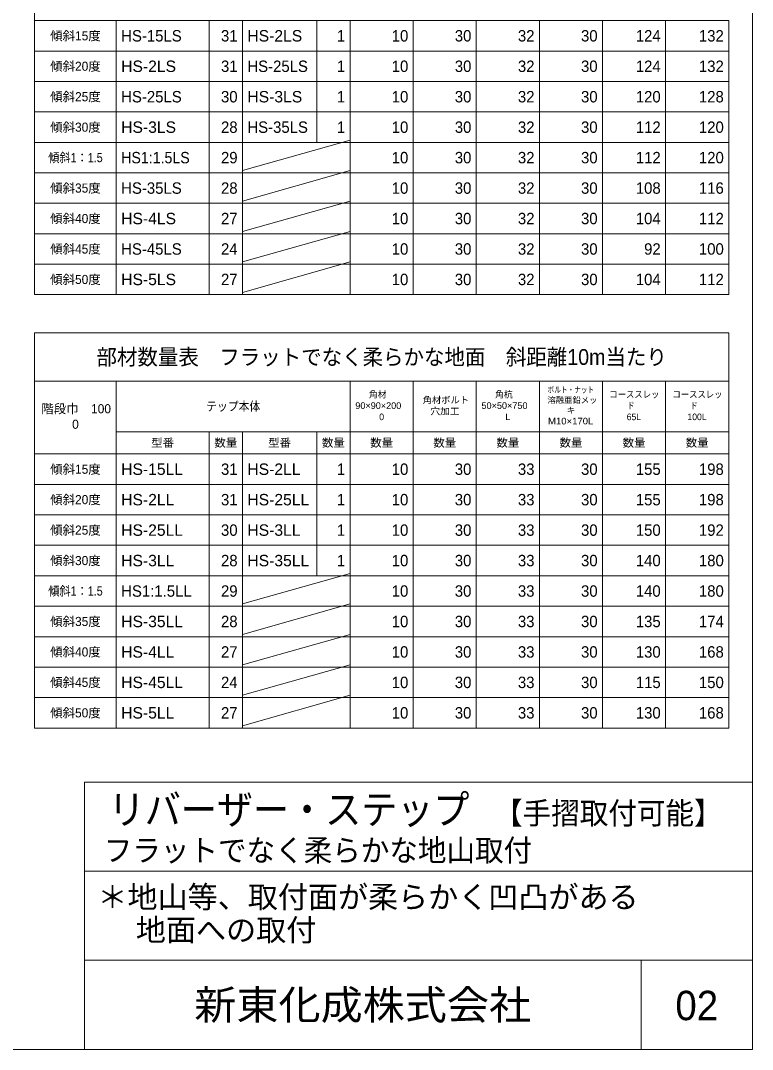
# Model space of a CAD drawing. Units: millimetres at full size, sheet at 1:20; details may follow other scales. Extents: x 200 to 8200, y 200 to 5740.
# Drawn here: x 6228 to 8200, y 200 to 2970 of the extents above; entities that cross this region are included whole.
import ezdxf
from ezdxf.enums import TextEntityAlignment as Align

# ---------------------------------------------------------------- set-up
doc = ezdxf.new("R2010")
doc.units = ezdxf.units.MM
doc.header["$LTSCALE"] = 20
doc.layers.add('図面枠-A3', color=7, linetype='Continuous', lineweight=13)
doc.layers.add('表', color=7, linetype='Continuous', lineweight=15)
doc.layers.add('文字', color=7, linetype='Continuous')
doc.styles.add('ＭＳ Ｐゴシック', font='')
doc.styles.get('ＭＳ Ｐゴシック').set_extended_font_data('MS PGothic')

msp = doc.modelspace()

# ---------------------------------------------------------------- linework, layer by layer
at = {"layer": '図面枠-A3'}
for p, q in [((6400, 920), (6400, 200)), ((6400, 920), (8200, 920)), ((6400, 680), (8200, 680)), ((6400, 440), (8200, 440)), ((7900, 200), (7900, 440))]:
    msp.add_line(p, q, dxfattribs=at)
msp.add_lwpolyline([(200, 200), (8200, 200), (8200, 5740), (200, 5740)], close=True, dxfattribs=at)
at = {"layer": '表'}
for p, q in [((6266.07, 3166.36), (6266.07, 2232.23)), ((6266.07, 2970.21), (8136.07, 2970.21)), ((6486.07, 2970.21), (6486.07, 2232.23)), ((6736.07, 2970.21), (6736.07, 2232.23)), ((6826.07, 2970.21), (6826.07, 2232.23)), ((7026.07, 2970.21), (7026.07, 2642.23)), ((7116.07, 2970.21), (7116.07, 2642.23)), ((7286.07, 2970.21), (7286.07, 2232.23)), ((7456.07, 2970.21), (7456.07, 2232.23)), ((7626.07, 2970.21), (7626.07, 2232.23)), ((7796.07, 2970.21), (7796.07, 2232.23)), ((7966.07, 2970.21), (7966.07, 2232.23)), ((8136.07, 2970.23), (8136.07, 2232.23)), ((6266.07, 2888.23), (8136.07, 2888.23)), ((6266.07, 2806.23), (8136.07, 2806.23)), ((6266.07, 2724.23), (8136.07, 2724.23)), ((6266.07, 2642.23), (8136.07, 2642.23)), ((7116.07, 2642.23), (7116.07, 2560.23)), ((6266.07, 2560.23), (8136.07, 2560.23)), ((7116.07, 2560.23), (7116.07, 2232.23)), ((6266.07, 2478.23), (8136.07, 2478.23)), ((6266.07, 2396.23), (8136.07, 2396.23)), ((6266.07, 2314.23), (8136.07, 2314.23)), ((6266.07, 2232.23), (8136.07, 2232.23)), ((6266.07, 2129.42), (8136.07, 2129.42)), ((6266.07, 2129.42), (6266.07, 1999.42)), ((8136.07, 2129.42), (8136.07, 1999.42)), ((6266.07, 1999.42), (8136.07, 1999.42)), ((6266.07, 1999.42), (6266.07, 1065.29)), ((6486.07, 1999.42), (6486.07, 1803.31)), ((7116.07, 1999.42), (7116.07, 1803.31)), ((7286.07, 1999.42), (7286.07, 1803.31)), ((7456.07, 1999.42), (7456.07, 1803.31)), ((7626.07, 1999.42), (7626.07, 1803.31)), ((7796.07, 1999.42), (7796.07, 1803.31)), ((7966.07, 1999.42), (7966.07, 1803.31)), ((8136.07, 1999.42), (8136.07, 1803.29)), ((6486.07, 1863.29), (8136.07, 1863.29)), ((6736.07, 1863.29), (6736.07, 1803.31)), ((6826.07, 1863.29), (6826.07, 1803.31)), ((7026.07, 1863.29), (7026.07, 1803.31)), ((6266.07, 1803.31), (8136.07, 1803.31)), ((6266.07, 1803.27), (8136.07, 1803.27)), ((6486.07, 1803.27), (6486.07, 1065.29)), ((6736.07, 1803.27), (6736.07, 1065.29)), ((6826.07, 1803.27), (6826.07, 1065.29)), ((7026.07, 1803.27), (7026.07, 1475.29)), ((7116.07, 1803.27), (7116.07, 1065.29)), ((7286.07, 1803.27), (7286.07, 1065.29)), ((7456.07, 1803.27), (7456.07, 1065.29)), ((7626.07, 1803.27), (7626.07, 1065.29)), ((7796.07, 1803.27), (7796.07, 1065.29)), ((7966.07, 1803.27), (7966.07, 1065.29)), ((8136.07, 1803.29), (8136.07, 1065.29)), ((6266.07, 1721.29), (8136.07, 1721.29)), ((6266.07, 1639.29), (8136.07, 1639.29)), ((6266.07, 1557.29), (8136.07, 1557.29)), ((6266.07, 1475.29), (8136.07, 1475.29)), ((6266.07, 1393.29), (8136.07, 1393.29)), ((6266.07, 1311.29), (8136.07, 1311.29)), ((6266.07, 1229.29), (8136.07, 1229.29)), ((6266.07, 1147.29), (8136.07, 1147.29)), ((6266.07, 1065.29), (8136.07, 1065.29))]:
    msp.add_line(p, q, dxfattribs=at)
at = {"layer": '表', "lineweight": 9}
for p, q in [((6826.07, 2566.36), (7116.07, 2648.36)), ((6826.07, 2484.36), (7116.07, 2566.36)), ((6826.07, 2402.36), (7116.07, 2484.36)), ((6826.07, 2320.36), (7116.07, 2402.36)), ((6826.07, 2238.36), (7116.07, 2320.36)), ((6826.07, 1399.41), (7116.07, 1481.41)), ((6826.07, 1317.41), (7116.07, 1399.41)), ((6826.07, 1235.41), (7116.07, 1317.41)), ((6826.07, 1153.41), (7116.07, 1235.41)), ((6826.07, 1071.41), (7116.07, 1153.41))]:
    msp.add_line(p, q, dxfattribs=at)

# ---------------------------------------------------------------- texts
at = {"layer": '図面枠-A3', "style": 'ＭＳ Ｐゴシック', "width": 1.05}
msp.add_text('新東化成株式会社', height=79.18, dxfattribs=at).set_placement((7150, 320), align=Align.MIDDLE_CENTER)
at = {"layer": '図面枠-A3', "style": 'ＭＳ Ｐゴシック'}
msp.add_text('02', height=79.18, dxfattribs=at).set_placement((8050, 318.3), align=Align.MIDDLE_CENTER)
at = {"layer": '文字', "style": 'ＭＳ Ｐゴシック'}
for s, height, width, p in [('リバーザー・ステップ\u3000 ', 79.18, 0.9, (7013.09, 846.14)), ('フラットでなく柔らかな地山取付', 59.38, 0.95, (7029.4, 736.14))]:
    msp.add_text(s, height=height, dxfattribs=dict(at, width=width)).set_placement(p, align=Align.MIDDLE_CENTER)
at = {"layer": '文字', "style": 'ＭＳ Ｐゴシック', "width": 0.95}
msp.add_text('【手摺取付可能】', height=59.38, dxfattribs=at).set_placement((8119.4, 836.14), align=Align.MIDDLE_RIGHT)
at = {"layer": '文字', "style": 'ＭＳ Ｐゴシック'}
for s, p in [('＊地山等、取付面が柔らかく凹凸がある', (6435.37, 562.89)), ('\u3000地面への取付', (6457.87, 474.03))]:
    msp.add_text(s, height=59.38, dxfattribs=at).set_placement(p, align=Align.BOTTOM_LEFT)
at = {"layer": '表', "style": 'ＭＳ Ｐゴシック'}
for s, p in [('傾斜15度', (6376.07, 2929.23)), ('傾斜20度', (6376.07, 2847.23)), ('傾斜25度', (6376.07, 2765.23)), ('傾斜30度', (6376.07, 2683.23)), ('傾斜35度', (6376.07, 2519.23)), ('傾斜40度', (6376.07, 2437.23)), ('傾斜45度', (6376.07, 2355.23)), ('傾斜50度', (6376.07, 2273.23)), ('傾斜15度', (6376.07, 1762.29)), ('傾斜20度', (6376.07, 1680.29)), ('傾斜25度', (6376.07, 1598.29)), ('傾斜30度', (6376.07, 1516.29)), ('傾斜35度', (6376.07, 1352.29)), ('傾斜40度', (6376.07, 1270.29)), ('傾斜45度', (6376.07, 1188.29)), ('傾斜50度', (6376.07, 1106.29))]:
    msp.add_text(s, height=24.58, dxfattribs=at).set_placement(p, align=Align.MIDDLE_CENTER)
for s, p in [('HS-15LS', (6499.27, 2929.23)), ('HS-25LS', (6839.27, 2847.23)), ('HS-25LS', (6499.27, 2765.23)), ('HS-35LS', (6839.27, 2683.23)), ('HS-35LS', (6499.27, 2519.23)), ('HS-45LS', (6499.27, 2355.23)), ('HS1:1.5LL', (6499.27, 1434.29))]:
    msp.add_text(s, height=30.73, dxfattribs=at).set_placement(p, align=Align.MIDDLE_LEFT)
for s, p in [('31', (6812.87, 2929.23)), ('1', (7102.87, 2929.23)), ('10', (7272.87, 2929.23)), ('30', (7442.87, 2929.23)), ('32', (7612.87, 2929.23)), ('30', (7782.87, 2929.23)), ('124', (7952.87, 2929.23)), ('132', (8122.87, 2929.23)), ('31', (6812.87, 2847.23)), ('1', (7102.87, 2847.23)), ('10', (7272.87, 2847.23)), ('30', (7442.87, 2847.23)), ('32', (7612.87, 2847.23)), ('30', (7782.87, 2847.23)), ('124', (7952.87, 2847.23)), ('132', (8122.87, 2847.23)), ('30', (6812.87, 2765.23)), ('1', (7102.87, 2765.23)), ('10', (7272.87, 2765.23)), ('30', (7442.87, 2765.23)), ('32', (7612.87, 2765.23)), ('30', (7782.87, 2765.23)), ('120', (7952.87, 2765.23)), ('128', (8122.87, 2765.23)), ('28', (6812.87, 2683.23)), ('1', (7102.87, 2683.23)), ('10', (7272.87, 2683.23)), ('30', (7442.87, 2683.23)), ('32', (7612.87, 2683.23)), ('30', (7782.87, 2683.23)), ('112', (7952.87, 2683.23)), ('120', (8122.87, 2683.23)), ('29', (6812.87, 2601.23)), ('10', (7272.87, 2601.23)), ('30', (7442.87, 2601.23)), ('32', (7612.87, 2601.23)), ('30', (7782.87, 2601.23)), ('112', (7952.87, 2601.23)), ('120', (8122.87, 2601.23)), ('28', (6812.87, 2519.23)), ('10', (7272.87, 2519.23)), ('30', (7442.87, 2519.23)), ('32', (7612.87, 2519.23)), ('30', (7782.87, 2519.23)), ('108', (7952.87, 2519.23)), ('116', (8122.87, 2519.23)), ('27', (6812.87, 2437.23)), ('10', (7272.87, 2437.23)), ('30', (7442.87, 2437.23)), ('32', (7612.87, 2437.23)), ('30', (7782.87, 2437.23)), ('104', (7952.87, 2437.23)), ('112', (8122.87, 2437.23)), ('24', (6812.87, 2355.23)), ('10', (7272.87, 2355.23)), ('30', (7442.87, 2355.23)), ('32', (7612.87, 2355.23)), ('30', (7782.87, 2355.23)), ('92', (7952.87, 2355.23)), ('100', (8122.87, 2355.23)), ('27', (6812.87, 2273.23)), ('10', (7272.87, 2273.23)), ('30', (7442.87, 2273.23)), ('32', (7612.87, 2273.23)), ('30', (7782.87, 2273.23)), ('104', (7952.87, 2273.23)), ('112', (8122.87, 2273.23)), ('31', (6812.87, 1762.29)), ('1', (7102.87, 1762.29)), ('10', (7272.87, 1762.29)), ('30', (7442.87, 1762.29)), ('33', (7612.87, 1762.29)), ('30', (7782.87, 1762.29)), ('155', (7952.87, 1762.29)), ('198', (8122.87, 1762.29)), ('31', (6812.87, 1680.29)), ('1', (7102.87, 1680.29)), ('10', (7272.87, 1680.29)), ('30', (7442.87, 1680.29)), ('33', (7612.87, 1680.29)), ('30', (7782.87, 1680.29)), ('155', (7952.87, 1680.29)), ('198', (8122.87, 1680.29)), ('30', (6812.87, 1598.29)), ('1', (7102.87, 1598.29)), ('10', (7272.87, 1598.29)), ('30', (7442.87, 1598.29)), ('33', (7612.87, 1598.29)), ('30', (7782.87, 1598.29)), ('150', (7952.87, 1598.29)), ('192', (8122.87, 1598.29)), ('28', (6812.87, 1516.29)), ('1', (7102.87, 1516.29)), ('10', (7272.87, 1516.29)), ('30', (7442.87, 1516.29)), ('33', (7612.87, 1516.29)), ('30', (7782.87, 1516.29)), ('140', (7952.87, 1516.29)), ('180', (8122.87, 1516.29)), ('29', (6812.87, 1434.29)), ('10', (7272.87, 1434.29)), ('30', (7442.87, 1434.29)), ('33', (7612.87, 1434.29)), ('30', (7782.87, 1434.29)), ('140', (7952.87, 1434.29)), ('180', (8122.87, 1434.29)), ('28', (6812.87, 1352.29)), ('10', (7272.87, 1352.29)), ('30', (7442.87, 1352.29)), ('33', (7612.87, 1352.29)), ('30', (7782.87, 1352.29)), ('135', (7952.87, 1352.29)), ('174', (8122.87, 1352.29)), ('27', (6812.87, 1270.29)), ('10', (7272.87, 1270.29)), ('30', (7442.87, 1270.29)), ('33', (7612.87, 1270.29)), ('30', (7782.87, 1270.29)), ('130', (7952.87, 1270.29)), ('168', (8122.87, 1270.29)), ('24', (6812.87, 1188.29)), ('10', (7272.87, 1188.29)), ('30', (7442.87, 1188.29)), ('33', (7612.87, 1188.29)), ('30', (7782.87, 1188.29)), ('115', (7952.87, 1188.29)), ('150', (8122.87, 1188.29)), ('27', (6812.87, 1106.29)), ('10', (7272.87, 1106.29)), ('30', (7442.87, 1106.29)), ('33', (7612.87, 1106.29)), ('30', (7782.87, 1106.29)), ('130', (7952.87, 1106.29)), ('168', (8122.87, 1106.29))]:
    msp.add_text(s, height=30.73, dxfattribs=at).set_placement(p, align=Align.MIDDLE_RIGHT)
for s, width, p in [('HS-2LS', 1.05, (6839.27, 2929.23)), ('HS-2LS', 1.05, (6499.27, 2847.23)), ('HS-3LS', 1.05, (6839.27, 2765.23)), ('HS-3LS', 1.05, (6499.27, 2683.23)), ('HS1:1.5LS', 0.95, (6499.27, 2601.23)), ('HS-4LS', 1.05, (6499.27, 2437.23)), ('HS-5LS', 1.05, (6499.27, 2273.23)), ('HS-15LL', 1.05, (6499.27, 1762.29)), ('HS-2LL', 1.05, (6839.27, 1762.29)), ('HS-2LL', 1.05, (6499.27, 1680.29)), ('HS-25LL', 1.05, (6839.27, 1680.29)), ('HS-25LL', 1.05, (6499.27, 1598.29)), ('HS-3LL', 1.05, (6839.27, 1598.29)), ('HS-3LL', 1.05, (6499.27, 1516.29)), ('HS-35LL', 1.05, (6839.27, 1516.29)), ('HS-35LL', 1.05, (6499.27, 1352.29)), ('HS-4LL', 1.05, (6499.27, 1270.29)), ('HS-45LL', 1.05, (6499.27, 1188.29)), ('HS-5LL', 1.05, (6499.27, 1106.29))]:
    msp.add_text(s, height=30.73, dxfattribs=dict(at, width=width)).set_placement(p, align=Align.MIDDLE_LEFT)
for s, height, width, p in [('傾斜1：1.5', 24.58, 0.9, (6376.07, 2601.23)), ('部材数量表\u3000フラットでなく柔らかな地面\u3000斜距離10m当たり', 42.56, 0.95, (7201.07, 2064.42)), ('テップ本体', 23.75, 0.9, (6801.07, 1931.36)), ('型番', 21.51, 1.05, (6611.07, 1833.29)), ('数量', 21.51, 1.05, (6781.07, 1833.29)), ('型番', 21.51, 1.05, (6926.07, 1833.29)), ('数量', 21.51, 1.05, (7071.07, 1833.29)), ('数量', 21.51, 1.05, (7201.07, 1833.29)), ('数量', 21.51, 1.05, (7371.07, 1833.29)), ('数量', 21.51, 1.05, (7541.07, 1833.29)), ('数量', 21.51, 1.05, (7711.07, 1833.29)), ('数量', 21.51, 1.05, (7881.07, 1833.29)), ('数量', 21.51, 1.05, (8051.07, 1833.29)), ('傾斜1：1.5', 24.58, 0.9, (6376.07, 1434.29))]:
    msp.add_text(s, height=height, dxfattribs=dict(at, width=width)).set_placement(p, align=Align.MIDDLE_CENTER)
for s, height, width, p in [('角材\u3000', 17.82, 0.95, (7166.66, 1949.45)), ('角杭\u3000', 17.82, 0.95, (7506.66, 1949.45)), ('ボルト・ナット', 16.03, 0.8, (7648, 1963.35)), ('コーススレッ', 17.82, 0.9, (7814.58, 1949.45)), ('コーススレッ', 17.82, 0.9, (7984.58, 1949.45)), ('90×90×200', 17.82, 1.05, (7130.04, 1919.21)), ('50×50×750', 17.82, 1.05, (7470.04, 1919.21)), ('ド\u3000', 17.82, 0.75, (7863.36, 1919.21)), ('ド\u3000', 17.82, 0.75, (8033.36, 1919.21)), ('穴加工', 17.82, 1.05, (7332.33, 1904.09)), ('L', 17.82, 1.05, (7534.11, 1888.97)), ('M10×170L', 17.82, 1.1, (7649.32, 1877.49))]:
    msp.add_text(s, height=height, dxfattribs=dict(at, width=width)).set_placement(p, align=Align.BOTTOM_LEFT)
for s, height, p in [('階段巾\u3000100', 24.58, (6284.05, 1905.45)), ('角材ボルト', 17.82, (7311.64, 1934.33)), ('溶融亜鉛メッ', 16.03, (7647.68, 1935.54)), ('0', 17.82, (7194.61, 1888.97)), ('キ', 16.03, (7699.9, 1907.73)), ('65L', 17.82, (7861.19, 1888.97)), ('100L', 17.82, (8024.74, 1888.97)), ('0', 24.58, (6367.16, 1863.73))]:
    msp.add_text(s, height=height, dxfattribs=at).set_placement(p, align=Align.BOTTOM_LEFT)

doc.saveas('drawing.dxf')
